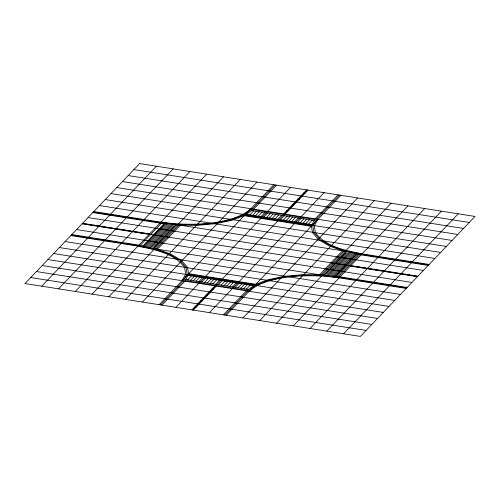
<?xml version="1.0" encoding="UTF-8"?>
<svg xmlns="http://www.w3.org/2000/svg" width="500" height="500" viewBox="0 0 500 500"><rect width="100%" height="100%" fill="white"/><g stroke="black" fill="none" stroke-linecap="round" stroke-linejoin="round"><path stroke-width="0.75" d="M182.069 280.7L185.719 274.131L184.55 267.288C173.75 252.869 154.469 249.669 137.931 246.131M71.812 234.556L138.881 245.131L156.15 248.837L170.619 253.988L181.294 260.244L187.45 267.169L188.669 274.3L184.869 281.144L161.938 305.131M428.188 265.444L361.119 254.869L343.85 251.163L329.381 246.012L318.706 239.756L312.55 232.831L311.331 225.7L315.131 218.856L338.062 194.869M317.931 219.3L314.281 225.869L315.45 232.712C326.25 247.131 345.531 250.331 362.069 253.869M90.469 225.131L90.944 224.631M41.769 286.188L156.412 166.225M107.238 227.775L107.713 227.275M58.537 288.831L173.181 168.869M124 230.419L124.481 229.919M75.306 291.475L189.95 171.513M140.769 233.062L141.25 232.562M92.069 294.119L206.713 174.156M140.219 245.419L161.363 223.294M142.887 245.994L164.281 223.6M153.562 248.281L175.963 224.838M108.837 296.762L223.481 176.8M156.225 248.863L178.894 225.138M157.425 249.288L180.487 225.15M125.606 299.406L240.25 179.444M142.375 302.05L257.019 182.087M159.144 304.694L273.788 184.731M160.538 304.913L183.469 280.919L187.194 274.212L186 267.231L179.963 260.438L169.506 254.312L155.331 249.262L138.406 245.631L71.338 235.056M275.181 184.95L252.256 208.944L243.863 214.913L231.381 219.744L215.65 223.1L197.75 224.756L178.9 224.6L160.381 222.638L93.306 212.062M276.581 185.169L253.65 209.163L245.087 215.256L232.35 220.181L216.3 223.606L198.038 225.3L178.8 225.138L159.9 223.137L92.831 212.562M187.694 279.862L191.519 275.863M249.794 214.881L253.619 210.881M190.494 280.3L194.312 276.306M252.587 215.325L256.413 211.325M193.287 280.744L197.106 276.744M255.381 215.763L259.206 211.762M196.081 281.181L199.9 277.188M258.181 216.206L262 212.206M198.875 281.625L202.694 277.625M260.975 216.644L264.794 212.644M175.912 307.337L290.556 187.375M201.669 282.062L205.494 278.069M263.769 217.087L267.587 213.088M204.462 282.506L208.287 278.506M266.562 217.525L270.381 213.525M207.256 282.95L211.081 278.95M269.356 217.969L273.181 213.969M210.056 283.387L213.875 279.387M272.15 218.406L275.975 214.406M212.85 283.831L216.669 279.831M274.944 218.85L278.769 214.85M215.644 284.269L219.462 280.269M277.744 219.288L281.562 215.287M191.981 309.869L214.906 285.881M283.694 213.9L306.625 189.906M192.675 309.981L307.325 190.019M193.375 310.094L216.306 286.1M285.094 214.119L308.019 190.131M218.438 284.713L222.256 280.712M280.538 219.731L284.356 215.731M221.231 285.15L225.056 281.15M283.331 220.169L287.15 216.169M224.025 285.594L227.85 281.594M286.125 220.613L289.944 216.612M226.819 286.031L230.644 282.031M288.919 221.05L292.744 217.05M229.619 286.475L233.438 282.475M291.712 221.494L295.538 217.494M232.413 286.913L236.231 282.913M294.506 221.931L298.331 217.938M209.444 312.625L324.087 192.662M235.206 287.356L239.025 283.356M297.306 222.375L301.125 218.375M238 287.794L241.819 283.794M300.1 222.812L303.919 218.819M240.794 288.238L244.619 284.237M302.894 223.256L306.712 219.256M243.588 288.675L247.413 284.675M305.688 223.694L309.506 219.7M246.381 289.119L250.206 285.119M308.481 224.137L312.306 220.138M223.419 314.831L246.35 290.837L254.913 284.744L267.65 279.819L283.7 276.394L301.962 274.7L321.2 274.862L340.1 276.863L407.169 287.438M224.819 315.05L247.744 291.056L256.137 285.087L268.619 280.256L284.35 276.9L302.25 275.244L321.1 275.4L339.619 277.362L406.694 287.938M339.462 195.087L316.531 219.081L312.806 225.787L314 232.769L320.037 239.562L330.494 245.688L344.669 250.738L361.594 254.369L428.663 264.944M226.213 315.269L340.856 195.306M242.981 317.913L357.625 197.95M259.75 320.556L374.394 200.594M319.513 274.85L342.575 250.712M321.106 274.862L343.775 251.137M276.519 323.2L391.163 203.238M324.038 275.163L346.438 251.719M335.719 276.4L357.113 254.006M337.175 276.55L358.45 254.294M338.638 276.706L359.781 254.581M293.288 325.844L407.931 205.881M358.75 267.438L359.231 266.938M310.05 328.488L424.694 208.525M375.519 270.081L376 269.581M326.819 331.131L441.463 211.169M392.287 272.725L392.762 272.225M343.587 333.775L458.231 213.812M409.056 275.369L409.531 274.869M250.856 208.725C240.906 217.444 227.638 220.219 215 222.594C197.019 224.969 178.8 224.694 160.856 222.138M249.144 291.275C259.094 282.556 272.362 279.781 285 277.406C302.981 275.031 321.2 275.306 339.144 277.863M303.756 192.906L305.156 193.125M133.912 169.575L469.269 222.456M298.025 198.906L299.425 199.125M128.181 175.575L463.537 228.456M292.294 204.906L293.688 205.125M122.45 181.575L457.806 234.456M286.562 210.9L287.956 211.125M116.713 187.569L452.069 240.45M252.987 209.638L314.837 219.387M251.669 210.575L314.25 220.444M246.375 214.344L311.906 224.675M110.981 193.569L446.337 246.45M245.025 215.281L311.337 225.738M243.969 215.688L311.438 226.331M105.25 199.569L440.606 252.45M99.519 205.562L434.875 258.444M93.787 211.562L429.144 264.444M163.619 224.3L174.794 226.062M345.269 252.944L356.444 254.706M162.662 225.3L173.837 227.062M344.312 253.944L355.494 255.706M161.706 226.3L172.881 228.062M343.356 254.944L354.538 256.706M160.75 227.3L171.931 229.062M342.4 255.944L353.581 257.706M159.794 228.3L170.975 230.062M341.444 256.944L352.625 258.706M88.056 217.562L423.413 270.444M158.837 229.3L170.019 231.062M340.494 257.944L351.669 259.706M157.881 230.3L169.062 232.062M339.538 258.944L350.712 260.706M156.931 231.3L168.106 233.062M338.581 259.944L349.756 261.706M155.975 232.3L167.15 234.062M337.625 260.944L348.806 262.706M155.019 233.3L166.194 235.062M336.669 261.944L347.85 263.706M154.062 234.3L165.244 236.062M335.712 262.944L346.894 264.706M82.562 223.312L149.631 233.888M350.844 265.613L417.919 276.188M82.325 223.562L417.675 276.438M82.081 223.812L149.156 234.387M350.369 266.112L417.438 276.688M153.106 235.294L164.288 237.056M334.756 263.938L345.938 265.7M152.15 236.294L163.331 238.056M333.806 264.938L344.981 266.7M151.194 237.294L162.375 239.056M332.85 265.938L344.025 267.7M150.244 238.294L161.419 240.056M331.894 266.938L343.069 268.7M149.288 239.294L160.463 241.056M330.938 267.938L342.119 269.7M148.331 240.294L159.506 242.056M329.981 268.938L341.163 270.7M76.588 229.556L411.944 282.438M147.375 241.294L158.556 243.056M329.025 269.938L340.206 271.7M146.419 242.294L157.6 244.056M328.069 270.938L339.25 272.7M145.463 243.294L156.644 245.056M327.119 271.938L338.294 273.7M144.506 244.294L155.688 246.056M326.163 272.938L337.337 274.7M143.556 245.294L154.731 247.056M325.206 273.938L336.381 275.7M70.856 235.556L406.213 288.438M65.125 241.556L400.481 294.438M59.394 247.55L394.75 300.431M188.562 273.669L256.031 284.312M188.663 274.262L254.975 284.719M53.663 253.55L389.019 306.431M188.094 275.325L253.625 285.656M185.75 279.556L248.331 289.425M185.162 280.613L247.013 290.363M47.931 259.55L383.288 312.431M212.044 288.875L213.438 289.1M42.194 265.544L377.55 318.425M206.312 294.875L207.706 295.094M36.463 271.544L371.819 324.425M200.575 300.875L201.975 301.094M30.731 277.544L366.087 330.425M194.844 306.875L196.244 307.094M139.644 163.581L25 283.544L360.356 336.419L475 216.456L139.644 163.581"/></g></svg>
